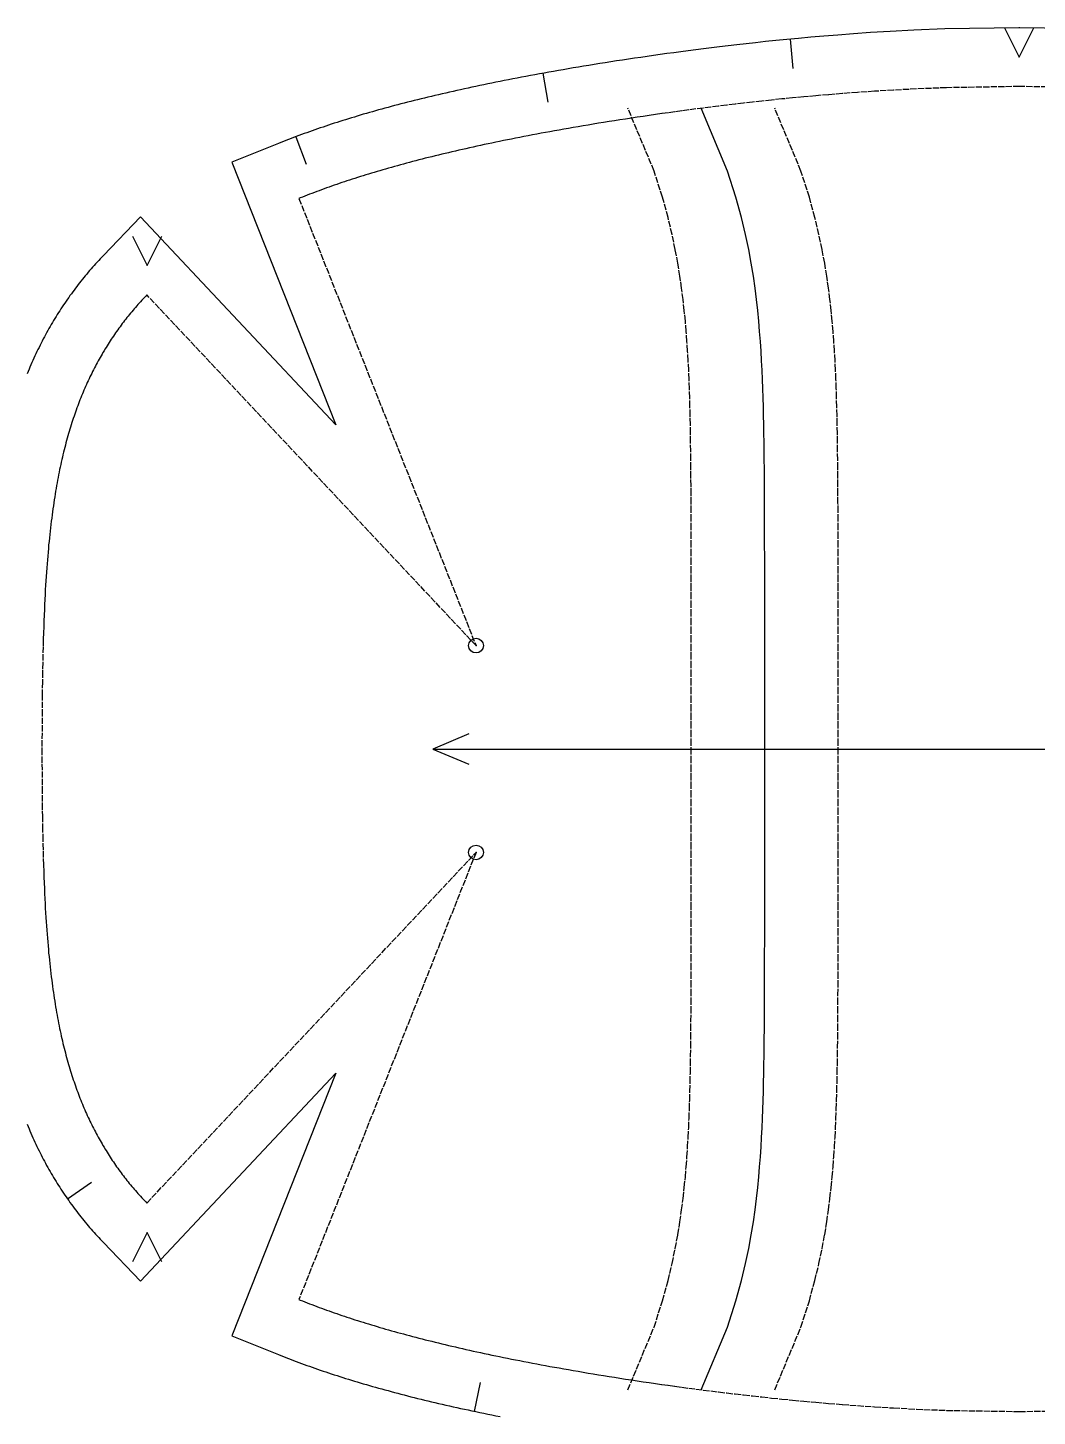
# Model space of a CAD drawing. Header units: millimetres. Extents: x 0 to 8058, y -22 to 1524.
# Drawn here: x 4089.1 to 4295.3, y 333.6 to 617.3 of the extents above; entities that cross this region are included whole.
import ezdxf

# ---------------------------------------------------------------- set-up
doc = ezdxf.new("R2010")
doc.units = ezdxf.units.MM
doc.linetypes.add('DASHED', pattern=[1.524, 1.27, -0.254])
for name, color, linetype in [('CUT', 7, 'Continuous'), ('DRILL', 4, 'Continuous'), ('GRAIN', 5, 'Continuous'), ('INTERNAL', 6, 'Continuous'), ('NOTCH', 1, 'Continuous'), ('SEW', 3, 'Continuous')]:
    doc.layers.add(name, color=color, linetype=linetype)

msp = doc.modelspace()

# ---------------------------------------------------------------- linework, layer by layer
at = {"layer": 'CUT'}
for points in [[(4306.84, 617.04), (4291.72, 617.29), (4291.52, 617.29), (4276.41, 617.04), (4270.08, 616.78), (4265.28, 616.53), (4261.26, 616.29), (4257.74, 616.05), (4254.58, 615.81), (4251.69, 615.58), (4249.01, 615.35), (4246.5, 615.12), (4244.14, 614.9), (4241.91, 614.68), (4239.79, 614.46), (4237.76, 614.24), (4235.82, 614.03), (4233.96, 613.82), (4232.16, 613.61), (4230.42, 613.4), (4228.75, 613.2), (4227.12, 613), (4225.54, 612.79), (4224.01, 612.6), (4222.52, 612.4), (4221.07, 612.2), (4219.65, 612.01), (4218.27, 611.82), (4216.91, 611.63), (4215.59, 611.44), (4214.3, 611.25), (4213.03, 611.06), (4211.79, 610.88), (4210.57, 610.69), (4209.38, 610.51), (4208.21, 610.33), (4207.05, 610.15), (4205.92, 609.97), (4204.81, 609.79), (4203.71, 609.61), (4202.64, 609.43), (4201.57, 609.26), (4200.53, 609.08), (4199.5, 608.91), (4198.48, 608.73), (4197.48, 608.56), (4196.5, 608.38), (4195.52, 608.21), (4194.56, 608.04), (4193.61, 607.87), (4192.67, 607.69), (4191.75, 607.52), (4190.84, 607.35), (4189.93, 607.18), (4189.04, 607.01), (4188.16, 606.84), (4187.28, 606.67), (4186.42, 606.5), (4185.57, 606.33), (4184.72, 606.16), (4183.89, 605.99), (4183.06, 605.83), (4182.24, 605.66), (4181.43, 605.49), (4180.63, 605.32), (4179.83, 605.15), (4179.05, 604.98), (4178.27, 604.81), (4177.49, 604.64), (4176.73, 604.47), (4175.97, 604.3), (4175.22, 604.13), (4174.47, 603.96), (4173.73, 603.79), (4173, 603.62), (4172.27, 603.45), (4171.55, 603.28), (4170.84, 603.11), (4170.13, 602.94), (4169.43, 602.77), (4168.73, 602.6), (4168.04, 602.42), (4167.35, 602.25), (4166.67, 602.08), (4165.99, 601.9), (4165.32, 601.73), (4164.66, 601.56), (4164, 601.38), (4163.34, 601.21), (4162.69, 601.03), (4162.04, 600.85), (4161.4, 600.68), (4160.76, 600.5), (4160.12, 600.32), (4159.5, 600.14), (4158.87, 599.97), (4158.25, 599.79), (4157.63, 599.61), (4157.02, 599.42), (4156.41, 599.24), (4155.81, 599.06), (4155.2, 598.88), (4154.61, 598.7), (4154.01, 598.51), (4153.42, 598.33), (4152.84, 598.14), (4152.26, 597.96), (4151.68, 597.77), (4151.1, 597.58), (4150.53, 597.39), (4149.96, 597.2), (4149.4, 597.01), (4148.84, 596.82), (4148.28, 596.63), (4147.72, 596.44), (4147.17, 596.25), (4146.62, 596.05), (4146.08, 595.86), (4145.53, 595.66), (4145, 595.47), (4144.46, 595.27), (4143.93, 595.07), (4143.4, 594.87), (4142.87, 594.67), (4142.34, 594.47), (4141.82, 594.27), (4141.3, 594.06), (4140.79, 593.86), (4140.28, 593.65), (4130.79, 589.82), (4152.04, 536.17), (4112.15, 578.67), (4104.53, 570.77), (4104.21, 570.43), (4103.89, 570.1), (4103.58, 569.76), (4103.27, 569.42), (4102.95, 569.08), (4102.65, 568.73), (4102.34, 568.39), (4102.04, 568.04), (4101.73, 567.69), (4101.43, 567.34), (4101.14, 566.98), (4100.84, 566.63), (4100.55, 566.27), (4100.25, 565.91), (4099.96, 565.55), (4099.68, 565.19), (4099.39, 564.82), (4099.11, 564.45), (4098.83, 564.08), (4098.55, 563.71), (4098.27, 563.34), (4098, 562.96), (4097.72, 562.58), (4097.45, 562.2), (4097.18, 561.82), (4096.92, 561.44), (4096.65, 561.05), (4096.39, 560.66), (4096.13, 560.27), (4095.87, 559.88), (4095.62, 559.49), (4095.37, 559.09), (4095.11, 558.69), (4094.87, 558.29), (4094.62, 557.88), (4094.37, 557.48), (4094.13, 557.07), (4093.89, 556.66), (4093.65, 556.25), (4093.42, 555.84), (4093.18, 555.42), (4092.95, 555), (4092.72, 554.58), (4092.49, 554.16), (4092.27, 553.73), (4092.05, 553.3), (4091.83, 552.87), (4091.61, 552.44), (4091.39, 552), (4091.18, 551.57), (4090.96, 551.13), (4090.75, 550.68), (4090.55, 550.24), (4090.34, 549.79), (4090.14, 549.34), (4089.94, 548.89), (4089.74, 548.44), (4089.54, 547.98), (4089.35, 547.52), (4089.15, 547.06), (4088.96, 546.59)], [(4088.96, 393.31), (4089.15, 392.84), (4089.35, 392.38), (4089.54, 391.92), (4089.74, 391.46), (4089.94, 391.01), (4090.14, 390.55), (4090.34, 390.1), (4090.55, 389.66), (4090.75, 389.21), (4090.96, 388.77), (4091.18, 388.33), (4091.39, 387.89), (4091.61, 387.46), (4091.83, 387.02), (4092.05, 386.59), (4092.27, 386.17), (4092.49, 385.74), (4092.72, 385.32), (4092.95, 384.9), (4093.18, 384.48), (4093.42, 384.06), (4093.65, 383.65), (4093.89, 383.23), (4094.13, 382.82), (4094.37, 382.42), (4094.62, 382.01), (4094.87, 381.61), (4095.11, 381.21), (4095.37, 380.81), (4095.62, 380.41), (4095.87, 380.02), (4096.13, 379.62), (4096.39, 379.23), (4096.65, 378.84), (4096.92, 378.46), (4097.18, 378.07), (4097.45, 377.69), (4097.72, 377.31), (4098, 376.93), (4098.27, 376.56), (4098.55, 376.18), (4098.83, 375.81), (4099.11, 375.44), (4099.39, 375.07), (4099.68, 374.71), (4099.96, 374.35), (4100.25, 373.98), (4100.55, 373.62), (4100.84, 373.27), (4101.14, 372.91), (4101.43, 372.56), (4101.73, 372.21), (4102.04, 371.86), (4102.34, 371.51), (4102.65, 371.16), (4102.95, 370.82), (4103.27, 370.48), (4103.58, 370.14), (4103.89, 369.8), (4104.21, 369.46), (4104.53, 369.13), (4112.15, 361.23), (4152.04, 403.73), (4130.79, 350.07), (4140.28, 346.24), (4140.79, 346.04), (4141.3, 345.83), (4141.82, 345.63), (4142.34, 345.43), (4142.87, 345.23), (4143.4, 345.03), (4143.93, 344.83), (4144.46, 344.63), (4145, 344.43), (4145.53, 344.23), (4146.08, 344.04), (4146.62, 343.84), (4147.17, 343.65), (4147.72, 343.46), (4148.28, 343.26), (4148.84, 343.07), (4149.4, 342.88), (4149.96, 342.69), (4150.53, 342.5), (4151.1, 342.31), (4151.68, 342.13), (4152.26, 341.94), (4152.84, 341.75), (4153.42, 341.57), (4154.01, 341.38), (4154.61, 341.2), (4155.2, 341.02), (4155.81, 340.83), (4156.41, 340.65), (4157.02, 340.47), (4157.63, 340.29), (4158.25, 340.11), (4158.87, 339.93), (4159.5, 339.75), (4160.12, 339.57), (4160.76, 339.4), (4161.4, 339.22), (4162.04, 339.04), (4162.69, 338.87), (4163.34, 338.69), (4164, 338.51), (4164.66, 338.34), (4165.32, 338.17), (4165.99, 337.99), (4166.67, 337.82), (4167.35, 337.64), (4168.04, 337.47), (4168.73, 337.3), (4169.43, 337.13), (4170.13, 336.96), (4170.84, 336.79), (4171.55, 336.61), (4172.27, 336.44), (4173, 336.27), (4173.73, 336.1), (4174.47, 335.93), (4175.22, 335.76), (4175.97, 335.59), (4176.73, 335.42), (4177.49, 335.25), (4178.27, 335.08), (4179.05, 334.92), (4179.83, 334.75), (4180.63, 334.58), (4181.43, 334.41), (4182.24, 334.24), (4183.06, 334.07), (4183.89, 333.9), (4184.72, 333.73), (4185.57, 333.56)]]:
    msp.add_lwpolyline(points, dxfattribs=at)
at = {"layer": 'DRILL'}
for centre in [(4180.65, 491.08), (4180.65, 448.82)]:
    msp.add_circle(centre, 1.5, dxfattribs=at)
for p in [(4180.65, 491.08), (4180.65, 448.82)]:
    msp.add_point(p, dxfattribs=at)
at = {"layer": 'GRAIN'}
for points in [[(4179.21, 473.06), (4171.84, 469.95), (4179.21, 466.83)], [(4171.84, 469.95), (4411.4, 469.95)]]:
    msp.add_lwpolyline(points, dxfattribs=at)
at = {"layer": 'INTERNAL', "linetype": 'CONTINUOUS'}
msp.add_lwpolyline([(4226.67, 339.05), (4232.03, 351.87), (4233.74, 357.22), (4234.87, 361.34), (4235.7, 364.82), (4236.35, 367.91), (4236.87, 370.73), (4237.3, 373.34), (4237.65, 375.8), (4237.95, 378.14), (4238.2, 380.37), (4238.41, 382.53), (4238.59, 384.62), (4238.74, 386.66), (4238.88, 388.66), (4238.99, 390.61), (4239.09, 392.54), (4239.17, 394.44), (4239.24, 396.31), (4239.3, 398.17), (4239.35, 400.01), (4239.4, 401.84), (4239.43, 403.66), (4239.46, 405.47), (4239.49, 407.26), (4239.51, 409.06), (4239.53, 410.84), (4239.55, 412.63), (4239.56, 414.4), (4239.57, 416.18), (4239.58, 417.95), (4239.59, 419.72), (4239.6, 421.49), (4239.6, 423.26), (4239.61, 425.02), (4239.61, 426.79), (4239.61, 428.55), (4239.62, 430.31), (4239.62, 432.08), (4239.62, 433.84), (4239.62, 435.6), (4239.62, 437.36), (4239.62, 439.12), (4239.62, 440.89), (4239.62, 442.65), (4239.62, 444.41), (4239.62, 446.17), (4239.62, 447.93), (4239.62, 449.69), (4239.62, 451.45), (4239.62, 453.22), (4239.62, 454.98), (4239.62, 456.74), (4239.62, 458.5), (4239.62, 460.26), (4239.62, 462.02), (4239.62, 463.78), (4239.62, 465.54), (4239.62, 467.31), (4239.62, 469.07), (4239.62, 470.83), (4239.62, 472.59), (4239.62, 474.35), (4239.62, 476.11), (4239.62, 477.87), (4239.62, 479.63), (4239.62, 481.4), (4239.62, 483.16), (4239.62, 484.92), (4239.62, 486.68), (4239.62, 488.44), (4239.62, 490.2), (4239.62, 491.96), (4239.62, 493.73), (4239.62, 495.49), (4239.62, 497.25), (4239.62, 499.01), (4239.62, 500.77), (4239.62, 502.53), (4239.62, 504.3), (4239.62, 506.06), (4239.62, 507.82), (4239.62, 509.58), (4239.61, 511.35), (4239.61, 513.11), (4239.61, 514.87), (4239.6, 516.64), (4239.6, 518.41), (4239.59, 520.17), (4239.58, 521.94), (4239.57, 523.72), (4239.56, 525.49), (4239.55, 527.27), (4239.53, 529.05), (4239.51, 530.84), (4239.49, 532.63), (4239.46, 534.43), (4239.43, 536.24), (4239.4, 538.05), (4239.35, 539.88), (4239.3, 541.72), (4239.24, 543.58), (4239.17, 545.46), (4239.09, 547.36), (4238.99, 549.28), (4238.88, 551.24), (4238.74, 553.23), (4238.59, 555.27), (4238.41, 557.36), (4238.2, 559.52), (4237.95, 561.76), (4237.65, 564.1), (4237.3, 566.55), (4236.87, 569.17), (4236.35, 571.98), (4235.7, 575.07), (4234.87, 578.56), (4233.74, 582.68), (4232.03, 588.02), (4226.67, 600.84)], dxfattribs=at)
at = {"layer": 'NOTCH'}
for points in [[(4288.62, 617.29), (4291.62, 611.29), (4294.62, 617.29)], [(4244.79, 614.96), (4245.36, 608.99)], [(4194.27, 607.99), (4195.34, 602.08)], [(4143.82, 595.03), (4145.93, 589.41)], [(4110.47, 574.71), (4113.45, 568.7), (4116.47, 574.69)], [(4097.2, 378.05), (4102.12, 381.48)], [(4116.48, 365.21), (4113.45, 371.19), (4110.48, 365.18)], [(4180.34, 334.64), (4181.58, 340.51)]]:
    msp.add_lwpolyline(points, dxfattribs=at)
at = {"layer": 'SEW', "linetype": 'DASHED'}
for points in [[(4306.5, 605.04), (4291.62, 605.29), (4291.62, 605.29), (4276.75, 605.04), (4270.63, 604.79), (4265.96, 604.55), (4262.04, 604.32), (4258.6, 604.08), (4255.51, 603.85), (4252.68, 603.62), (4250.06, 603.4), (4247.61, 603.17), (4245.3, 602.95), (4243.12, 602.74), (4241.04, 602.52), (4239.05, 602.31), (4237.15, 602.1), (4235.32, 601.9), (4233.56, 601.69), (4231.86, 601.49), (4230.21, 601.29), (4228.62, 601.09), (4227.07, 600.89), (4225.57, 600.7), (4224.1, 600.5), (4222.68, 600.31), (4221.29, 600.12), (4219.93, 599.93), (4218.6, 599.75), (4217.31, 599.56), (4216.04, 599.38), (4214.79, 599.19), (4213.57, 599.01), (4212.38, 598.83), (4211.21, 598.65), (4210.06, 598.47), (4208.93, 598.3), (4207.82, 598.12), (4206.72, 597.94), (4205.65, 597.77), (4204.59, 597.6), (4203.55, 597.42), (4202.53, 597.25), (4201.52, 597.08), (4200.53, 596.91), (4199.55, 596.74), (4198.58, 596.57), (4197.63, 596.4), (4196.69, 596.23), (4195.76, 596.06), (4194.85, 595.89), (4193.94, 595.73), (4193.05, 595.56), (4192.17, 595.39), (4191.3, 595.23), (4190.44, 595.06), (4189.59, 594.9), (4188.75, 594.73), (4187.92, 594.56), (4187.09, 594.4), (4186.28, 594.24), (4185.48, 594.07), (4184.68, 593.91), (4183.89, 593.74), (4183.11, 593.58), (4182.34, 593.41), (4181.58, 593.25), (4180.82, 593.09), (4180.07, 592.92), (4179.33, 592.76), (4178.6, 592.59), (4177.87, 592.43), (4177.15, 592.27), (4176.44, 592.1), (4175.73, 591.94), (4175.03, 591.77), (4174.33, 591.61), (4173.65, 591.44), (4172.96, 591.28), (4172.29, 591.11), (4171.62, 590.95), (4170.95, 590.78), (4170.29, 590.62), (4169.64, 590.45), (4168.99, 590.28), (4168.35, 590.12), (4167.71, 589.95), (4167.07, 589.78), (4166.45, 589.62), (4165.82, 589.45), (4165.21, 589.28), (4164.59, 589.11), (4163.98, 588.94), (4163.38, 588.77), (4162.78, 588.6), (4162.19, 588.43), (4161.6, 588.26), (4161.01, 588.09), (4160.43, 587.92), (4159.85, 587.75), (4159.28, 587.58), (4158.71, 587.4), (4158.14, 587.23), (4157.58, 587.06), (4157.03, 586.88), (4156.47, 586.71), (4155.93, 586.53), (4155.38, 586.35), (4154.84, 586.18), (4154.3, 586), (4153.77, 585.82), (4153.24, 585.65), (4152.71, 585.47), (4152.19, 585.29), (4151.67, 585.11), (4151.15, 584.93), (4150.64, 584.75), (4150.13, 584.56), (4149.63, 584.38), (4149.12, 584.2), (4148.63, 584.01), (4148.13, 583.83), (4147.64, 583.64), (4147.15, 583.46), (4146.66, 583.27), (4146.18, 583.09), (4145.7, 582.9), (4145.22, 582.71), (4144.75, 582.52), (4144.48, 582.41), (4180.65, 491.08), (4113.42, 562.7), (4113.19, 562.46), (4112.92, 562.18), (4112.65, 561.9), (4112.39, 561.61), (4112.13, 561.33), (4111.86, 561.04), (4111.6, 560.75), (4111.35, 560.46), (4111.09, 560.17), (4110.84, 559.87), (4110.59, 559.58), (4110.34, 559.28), (4110.09, 558.98), (4109.84, 558.68), (4109.6, 558.38), (4109.35, 558.08), (4109.11, 557.77), (4108.87, 557.47), (4108.64, 557.16), (4108.4, 556.85), (4108.17, 556.54), (4107.94, 556.22), (4107.7, 555.91), (4107.48, 555.59), (4107.25, 555.27), (4107.02, 554.95), (4106.8, 554.63), (4106.58, 554.31), (4106.36, 553.98), (4106.14, 553.66), (4105.93, 553.33), (4105.71, 553), (4105.5, 552.66), (4105.29, 552.33), (4105.08, 551.99), (4104.87, 551.65), (4104.67, 551.31), (4104.46, 550.97), (4104.26, 550.62), (4104.06, 550.28), (4103.86, 549.93), (4103.67, 549.58), (4103.47, 549.23), (4103.28, 548.87), (4103.09, 548.51), (4102.9, 548.15), (4102.71, 547.79), (4102.52, 547.43), (4102.33, 547.06), (4102.15, 546.69), (4101.97, 546.32), (4101.79, 545.95), (4101.61, 545.57), (4101.43, 545.19), (4101.26, 544.81), (4101.09, 544.43), (4100.92, 544.04), (4100.75, 543.66), (4100.58, 543.27), (4100.41, 542.87), (4100.25, 542.48), (4100.08, 542.08), (4099.92, 541.68), (4099.76, 541.27), (4099.6, 540.86), (4099.45, 540.45), (4099.29, 540.04), (4099.14, 539.62), (4098.99, 539.2), (4098.84, 538.78), (4098.69, 538.36), (4098.54, 537.93), (4098.39, 537.5), (4098.25, 537.06), (4098.11, 536.62), (4097.97, 536.18), (4097.83, 535.73), (4097.69, 535.28), (4097.56, 534.83), (4097.42, 534.38), (4097.29, 533.91), (4097.16, 533.45), (4097.03, 532.98), (4096.9, 532.51), (4096.78, 532.03), (4096.65, 531.55), (4096.53, 531.07), (4096.41, 530.58), (4096.29, 530.08), (4096.17, 529.59), (4096.06, 529.08), (4095.94, 528.57), (4095.83, 528.06), (4095.72, 527.54), (4095.61, 527.02), (4095.5, 526.49), (4095.39, 525.95), (4095.29, 525.41), (4095.18, 524.87), (4095.08, 524.32), (4094.98, 523.76), (4094.88, 523.19), (4094.78, 522.62), (4094.69, 522.04), (4094.59, 521.46), (4094.5, 520.87), (4094.41, 520.27), (4094.32, 519.66), (4094.23, 519.04), (4094.14, 518.42), (4094.06, 517.78), (4093.98, 517.14), (4093.89, 516.49), (4093.81, 515.83), (4093.74, 515.16), (4093.66, 514.48), (4093.58, 513.78), (4093.51, 513.08), (4093.44, 512.36), (4093.36, 511.63), (4093.3, 510.89), (4093.23, 510.13), (4093.16, 509.35), (4093.1, 508.57), (4093.03, 507.76), (4092.97, 506.93), (4092.91, 506.09), (4092.85, 505.22), (4092.79, 504.34), (4092.74, 503.42), (4092.68, 502.49), (4092.63, 501.52), (4092.58, 500.52), (4092.53, 499.49), (4092.48, 498.42), (4092.43, 497.31), (4092.39, 496.15), (4092.35, 494.93), (4092.3, 493.65), (4092.26, 492.3), (4092.22, 490.86), (4092.19, 489.31), (4092.15, 487.63), (4092.11, 485.76), (4092.08, 483.65), (4092.05, 481.13), (4092.02, 477.86), (4091.99, 469.95), (4092.02, 462.04), (4092.05, 458.76), (4092.08, 456.25), (4092.11, 454.13), (4092.15, 452.27), (4092.19, 450.58), (4092.22, 449.04), (4092.26, 447.59), (4092.3, 446.24), (4092.35, 444.96), (4092.39, 443.75), (4092.43, 442.59), (4092.48, 441.48), (4092.53, 440.4), (4092.58, 439.37), (4092.63, 438.38), (4092.68, 437.41), (4092.74, 436.47), (4092.79, 435.56), (4092.85, 434.67), (4092.91, 433.81), (4092.97, 432.96), (4093.03, 432.14), (4093.1, 431.33), (4093.16, 430.54), (4093.23, 429.77), (4093.3, 429.01), (4093.36, 428.26), (4093.44, 427.53), (4093.51, 426.82), (4093.58, 426.11), (4093.66, 425.42), (4093.74, 424.74), (4093.81, 424.07), (4093.89, 423.4), (4093.98, 422.75), (4094.06, 422.11), (4094.14, 421.48), (4094.23, 420.85), (4094.32, 420.24), (4094.41, 419.63), (4094.5, 419.03), (4094.59, 418.44), (4094.69, 417.85), (4094.78, 417.27), (4094.88, 416.7), (4094.98, 416.14), (4095.08, 415.58), (4095.18, 415.03), (4095.29, 414.48), (4095.39, 413.94), (4095.5, 413.41), (4095.61, 412.88), (4095.72, 412.35), (4095.83, 411.84), (4095.94, 411.32), (4096.06, 410.81), (4096.17, 410.31), (4096.29, 409.81), (4096.41, 409.32), (4096.53, 408.83), (4096.65, 408.34), (4096.78, 407.86), (4096.9, 407.39), (4097.03, 406.91), (4097.16, 406.44), (4097.29, 405.98), (4097.42, 405.52), (4097.56, 405.06), (4097.69, 404.61), (4097.83, 404.16), (4097.97, 403.72), (4098.11, 403.27), (4098.25, 402.83), (4098.39, 402.4), (4098.54, 401.97), (4098.69, 401.54), (4098.84, 401.11), (4098.99, 400.69), (4099.14, 400.27), (4099.29, 399.86), (4099.45, 399.44), (4099.6, 399.03), (4099.76, 398.62), (4099.92, 398.22), (4100.08, 397.82), (4100.25, 397.42), (4100.41, 397.02), (4100.58, 396.63), (4100.75, 396.24), (4100.92, 395.85), (4101.09, 395.46), (4101.26, 395.08), (4101.43, 394.7), (4101.61, 394.32), (4101.79, 393.95), (4101.97, 393.57), (4102.15, 393.2), (4102.33, 392.83), (4102.52, 392.47), (4102.71, 392.1), (4102.9, 391.74), (4103.09, 391.38), (4103.28, 391.03), (4103.47, 390.67), (4103.67, 390.32), (4103.86, 389.97), (4104.06, 389.62), (4104.26, 389.27), (4104.46, 388.93), (4104.67, 388.58), (4104.87, 388.24), (4105.08, 387.9), (4105.29, 387.57), (4105.5, 387.23), (4105.71, 386.9), (4105.93, 386.57), (4106.14, 386.24), (4106.36, 385.91), (4106.58, 385.59), (4106.8, 385.26), (4107.02, 384.94), (4107.25, 384.62), (4107.48, 384.3), (4107.7, 383.99), (4107.94, 383.67), (4108.17, 383.36), (4108.4, 383.05), (4108.64, 382.74), (4108.87, 382.43), (4109.11, 382.12), (4109.35, 381.82), (4109.6, 381.51), (4109.84, 381.21), (4110.09, 380.91), (4110.34, 380.61), (4110.59, 380.32), (4110.84, 380.02), (4111.09, 379.73), (4111.35, 379.44), (4111.6, 379.15), (4111.86, 378.86), (4112.13, 378.57), (4112.39, 378.28), (4112.65, 378), (4112.92, 377.71), (4113.19, 377.43), (4113.42, 377.19), (4180.65, 448.82), (4144.48, 357.48), (4144.75, 357.38), (4145.22, 357.19), (4145.7, 357), (4146.18, 356.81), (4146.66, 356.62), (4147.15, 356.44), (4147.64, 356.25), (4148.13, 356.07), (4148.63, 355.88), (4149.12, 355.7), (4149.63, 355.51), (4150.13, 355.33), (4150.64, 355.15), (4151.15, 354.97), (4151.67, 354.79), (4152.19, 354.61), (4152.71, 354.43), (4153.24, 354.25), (4153.77, 354.07), (4154.3, 353.89), (4154.84, 353.72), (4155.38, 353.54), (4155.93, 353.36), (4156.47, 353.19), (4157.03, 353.01), (4157.58, 352.84), (4158.14, 352.67), (4158.71, 352.49), (4159.28, 352.32), (4159.85, 352.15), (4160.43, 351.98), (4161.01, 351.8), (4161.6, 351.63), (4162.19, 351.46), (4162.78, 351.29), (4163.38, 351.12), (4163.98, 350.95), (4164.59, 350.78), (4165.21, 350.62), (4165.82, 350.45), (4166.45, 350.28), (4167.07, 350.11), (4167.71, 349.95), (4168.35, 349.78), (4168.99, 349.61), (4169.64, 349.45), (4170.29, 349.28), (4170.95, 349.11), (4171.62, 348.95), (4172.29, 348.78), (4172.96, 348.62), (4173.65, 348.45), (4174.33, 348.29), (4175.03, 348.12), (4175.73, 347.96), (4176.44, 347.79), (4177.15, 347.63), (4177.87, 347.47), (4178.6, 347.3), (4179.33, 347.14), (4180.07, 346.97), (4180.82, 346.81), (4181.58, 346.65), (4182.34, 346.48), (4183.11, 346.32), (4183.89, 346.15), (4184.68, 345.99), (4185.48, 345.82), (4186.28, 345.66), (4187.09, 345.5), (4187.92, 345.33), (4188.75, 345.17), (4189.59, 345), (4190.44, 344.83), (4191.3, 344.67), (4192.17, 344.5), (4193.05, 344.34), (4193.94, 344.17), (4194.85, 344), (4195.76, 343.83), (4196.69, 343.67), (4197.63, 343.5), (4198.58, 343.33), (4199.55, 343.16), (4200.53, 342.99), (4201.52, 342.82), (4202.53, 342.65), (4203.55, 342.47), (4204.59, 342.3), (4205.65, 342.13), (4206.72, 341.95), (4207.82, 341.78), (4208.93, 341.6), (4210.06, 341.42), (4211.21, 341.24), (4212.38, 341.06), (4213.57, 340.88), (4214.79, 340.7), (4216.04, 340.52), (4217.31, 340.33), (4218.6, 340.15), (4219.93, 339.96), (4221.29, 339.77), (4222.68, 339.58), (4224.1, 339.39), (4225.57, 339.2), (4227.07, 339), (4228.62, 338.81), (4230.21, 338.61), (4231.86, 338.41), (4233.56, 338.2), (4235.32, 338), (4237.15, 337.79), (4239.05, 337.58), (4241.04, 337.37), (4243.12, 337.16), (4245.3, 336.94), (4247.61, 336.72), (4250.06, 336.5), (4252.68, 336.27), (4255.51, 336.05), (4258.6, 335.81), (4262.04, 335.58), (4265.96, 335.34), (4270.63, 335.1), (4276.75, 334.85), (4291.62, 334.61), (4306.5, 334.85)], [(4211.67, 339.05), (4217.03, 351.87), (4218.74, 357.22), (4219.87, 361.34), (4220.7, 364.82), (4221.35, 367.91), (4221.87, 370.73), (4222.3, 373.34), (4222.65, 375.8), (4222.95, 378.14), (4223.2, 380.37), (4223.41, 382.53), (4223.59, 384.62), (4223.74, 386.66), (4223.88, 388.66), (4223.99, 390.61), (4224.09, 392.54), (4224.17, 394.44), (4224.24, 396.31), (4224.3, 398.17), (4224.35, 400.01), (4224.4, 401.84), (4224.43, 403.66), (4224.46, 405.47), (4224.49, 407.26), (4224.51, 409.06), (4224.53, 410.84), (4224.55, 412.63), (4224.56, 414.4), (4224.57, 416.18), (4224.58, 417.95), (4224.59, 419.72), (4224.6, 421.49), (4224.6, 423.26), (4224.61, 425.02), (4224.61, 426.79), (4224.61, 428.55), (4224.62, 430.31), (4224.62, 432.08), (4224.62, 433.84), (4224.62, 435.6), (4224.62, 437.36), (4224.62, 439.12), (4224.62, 440.89), (4224.62, 442.65), (4224.62, 444.41), (4224.62, 446.17), (4224.62, 447.93), (4224.62, 449.69), (4224.62, 451.45), (4224.62, 453.22), (4224.62, 454.98), (4224.62, 456.74), (4224.62, 458.5), (4224.62, 460.26), (4224.62, 462.02), (4224.62, 463.78), (4224.62, 465.54), (4224.62, 467.31), (4224.62, 469.07), (4224.62, 470.83), (4224.62, 472.59), (4224.62, 474.35), (4224.62, 476.11), (4224.62, 477.87), (4224.62, 479.63), (4224.62, 481.4), (4224.62, 483.16), (4224.62, 484.92), (4224.62, 486.68), (4224.62, 488.44), (4224.62, 490.2), (4224.62, 491.96), (4224.62, 493.73), (4224.62, 495.49), (4224.62, 497.25), (4224.62, 499.01), (4224.62, 500.77), (4224.62, 502.53), (4224.62, 504.3), (4224.62, 506.06), (4224.62, 507.82), (4224.62, 509.58), (4224.61, 511.35), (4224.61, 513.11), (4224.61, 514.87), (4224.6, 516.64), (4224.6, 518.41), (4224.59, 520.17), (4224.58, 521.94), (4224.57, 523.72), (4224.56, 525.49), (4224.55, 527.27), (4224.53, 529.05), (4224.51, 530.84), (4224.49, 532.63), (4224.46, 534.43), (4224.43, 536.24), (4224.4, 538.05), (4224.35, 539.88), (4224.3, 541.72), (4224.24, 543.58), (4224.17, 545.46), (4224.09, 547.36), (4223.99, 549.28), (4223.88, 551.24), (4223.74, 553.23), (4223.59, 555.27), (4223.41, 557.36), (4223.2, 559.52), (4222.95, 561.76), (4222.65, 564.1), (4222.3, 566.55), (4221.87, 569.17), (4221.35, 571.98), (4220.7, 575.07), (4219.87, 578.56), (4218.74, 582.68), (4217.03, 588.02), (4211.67, 600.84)], [(4241.67, 339.05), (4247.03, 351.87), (4248.74, 357.22), (4249.87, 361.34), (4250.7, 364.82), (4251.35, 367.91), (4251.87, 370.73), (4252.3, 373.34), (4252.65, 375.8), (4252.95, 378.14), (4253.2, 380.37), (4253.41, 382.53), (4253.59, 384.62), (4253.74, 386.66), (4253.88, 388.66), (4253.99, 390.61), (4254.09, 392.54), (4254.17, 394.44), (4254.24, 396.31), (4254.3, 398.17), (4254.35, 400.01), (4254.4, 401.84), (4254.43, 403.66), (4254.46, 405.47), (4254.49, 407.26), (4254.51, 409.06), (4254.53, 410.84), (4254.55, 412.63), (4254.56, 414.4), (4254.57, 416.18), (4254.58, 417.95), (4254.59, 419.72), (4254.6, 421.49), (4254.6, 423.26), (4254.61, 425.02), (4254.61, 426.79), (4254.61, 428.55), (4254.62, 430.31), (4254.62, 432.08), (4254.62, 433.84), (4254.62, 435.6), (4254.62, 437.36), (4254.62, 439.12), (4254.62, 440.89), (4254.62, 442.65), (4254.62, 444.41), (4254.62, 446.17), (4254.62, 447.93), (4254.62, 449.69), (4254.62, 451.45), (4254.62, 453.22), (4254.62, 454.98), (4254.62, 456.74), (4254.62, 458.5), (4254.62, 460.26), (4254.62, 462.02), (4254.62, 463.78), (4254.62, 465.54), (4254.62, 467.31), (4254.62, 469.07), (4254.62, 470.83), (4254.62, 472.59), (4254.62, 474.35), (4254.62, 476.11), (4254.62, 477.87), (4254.62, 479.63), (4254.62, 481.4), (4254.62, 483.16), (4254.62, 484.92), (4254.62, 486.68), (4254.62, 488.44), (4254.62, 490.2), (4254.62, 491.96), (4254.62, 493.73), (4254.62, 495.49), (4254.62, 497.25), (4254.62, 499.01), (4254.62, 500.77), (4254.62, 502.53), (4254.62, 504.3), (4254.62, 506.06), (4254.62, 507.82), (4254.62, 509.58), (4254.61, 511.35), (4254.61, 513.11), (4254.61, 514.87), (4254.6, 516.64), (4254.6, 518.41), (4254.59, 520.17), (4254.58, 521.94), (4254.57, 523.72), (4254.56, 525.49), (4254.55, 527.27), (4254.53, 529.05), (4254.51, 530.84), (4254.49, 532.63), (4254.46, 534.43), (4254.43, 536.24), (4254.4, 538.05), (4254.35, 539.88), (4254.3, 541.72), (4254.24, 543.58), (4254.17, 545.46), (4254.09, 547.36), (4253.99, 549.28), (4253.88, 551.24), (4253.74, 553.23), (4253.59, 555.27), (4253.41, 557.36), (4253.2, 559.52), (4252.95, 561.76), (4252.65, 564.1), (4252.3, 566.55), (4251.87, 569.17), (4251.35, 571.98), (4250.7, 575.07), (4249.87, 578.56), (4248.74, 582.68), (4247.03, 588.02), (4241.67, 600.84)]]:
    msp.add_lwpolyline(points, dxfattribs=at)

doc.saveas('drawing.dxf')
